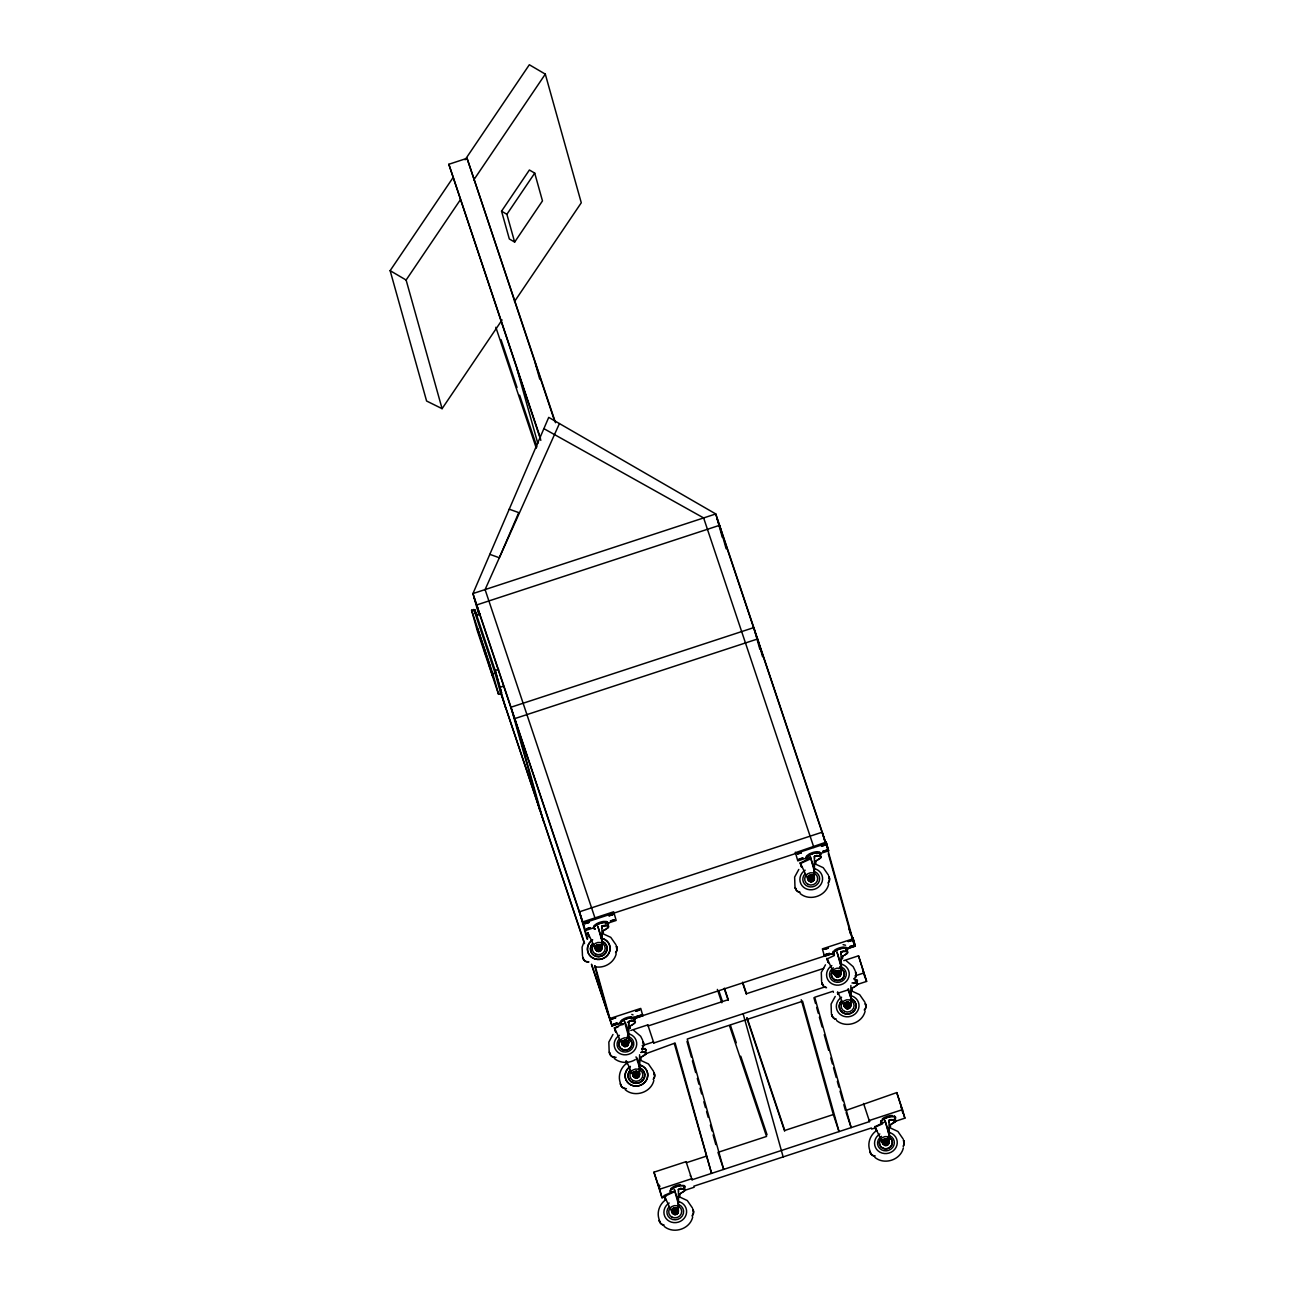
<?xml version="1.0" encoding="UTF-8"?>
<svg xmlns="http://www.w3.org/2000/svg" width="1295" height="1295" viewBox="0 0 1295 1295"><rect width="100%" height="100%" fill="white"/><g stroke="black" fill="none" stroke-linecap="round" stroke-linejoin="round"><path stroke-width="1.5" d="M639.584 1060.119L639.422 1074.607A3.108 2.914 -15.6 0 1 633.53 1076.388L626.456 1061.188M678.434 1196.693L678.272 1211.181A3.108 2.914 -15.6 0 1 672.38 1212.978L664.254 1195.803A42.719 2.299 66 0 0 664.95 1198.28L665.759 1200.206M601.965 928.175C601.285 933.355 605.51 958.09 595.263 948.733C594.081 944.023 601.77 943.148 601.786 947.681A3.108 2.914 -15.6 0 1 595.829 949.607M603.324 932.983L603.308 930.571L608.116 927.754A6.831 2.363 -18.5 0 0 607.468 925.423L602.013 925.974L602.013 928.321M629.937 1028.198L629.969 1025.948L632.543 1024.782M629.985 1028.359L629.969 1025.948M639.617 1054.761L639.358 1074.397A3.108 2.914 -15.6 0 1 633.482 1076.194M640.976 1059.569L640.96 1057.157L645.768 1054.34A6.831 2.363 -18.5 0 0 645.12 1052.026L640.636 1052.463M678.467 1191.351L678.208 1210.987A3.108 2.914 -15.6 0 1 672.332 1212.767M679.81 1196.159L679.81 1193.747L684.618 1190.931A6.831 2.363 -18.5 0 0 683.954 1188.6L678.515 1189.15L678.499 1191.497M814.442 858.52L814.183 878.156A3.108 2.914 -15.6 0 1 808.307 879.952M815.801 863.328L815.785 860.916L820.593 858.099A6.831 2.363 -18.5 0 0 819.945 855.768L814.49 856.319L817.226 855.736M841.102 953.881C840.406 959.077 844.648 983.795 834.385 974.439C833.025 966.637 843.174 973.613 840.487 971.978M842.414 958.543L842.446 956.293L847.254 953.46A6.831 2.363 -18.5 0 0 846.606 951.145L841.2 951.857L842.203 951.404M842.462 958.705L842.446 956.293M850.88 985.511L850.621 1005.147A3.108 2.914 -15.6 0 1 844.745 1006.927M852.223 990.319L852.207 987.907L854.781 986.741M889.115 1122.296C888.419 1127.476 892.66 1152.194 882.397 1142.837C881.215 1138.143 888.92 1137.269 888.937 1141.802A3.108 2.914 -15.6 0 1 882.98 1143.712M890.474 1127.103L890.458 1124.691L894.845 1121.923A6.362 2.202 -18.5 0 0 894.246 1119.754L889.163 1120.094L894.602 1119.544A6.831 2.363 -18.5 0 1 895.266 1121.875L890.458 1124.691M598.193 948.523C602.321 946.321 594.858 945.771 598.241 948.442M625.145 1043.819L623.947 1042.847L624.967 1041.536M635.359 1073.102C640.329 1073.895 632.138 1075.708 636.282 1072.924M673.772 1210.663C676.897 1207.458 674.857 1212.881 674.031 1211.408M810.006 878.577C809.569 874.74 809.65 880.406 811.625 878.237M810.168 878.512L811.949 877.8L811.334 876.618M838.415 972.335L836.651 972.415L836.813 974.002M837.428 971.881L838.61 973.16L837.234 973.953M884.647 1142.206C886.33 1137.123 886.395 1145.687 884.647 1140.863M814.49 858.682L814.49 856.319M841.151 954.043L841.151 951.695M889.163 1122.441L889.163 1120.094M628.431 1043.381L628.722 1021.512L629.726 1021.059M888.92 1142.125L889.082 1127.637M622.506 1044.968A3.108 2.914 -15.6 0 0 628.383 1043.171C628.658 1038.153 619.997 1039.739 622.086 1044.677C634.129 1054.081 627.136 1023.438 624.449 1021.528M639.617 1065.267L639.358 1066.821L636.007 1056.833M678.467 1201.857L678.208 1203.411L674.29 1189.328L678.467 1201.809M693.472 1211.408L692.906 1209.4M829.447 878.577L828.881 876.569M597.27 947.017L598.112 948.231M597.642 946.564L598.598 947.956M599.051 948.15L599.245 947.066M599.455 947.131L599.245 947.956M624.093 1042.329L624.481 1043.608M625.695 1042.135L624.886 1043.738M626.213 1043.22L624.805 1042.038M635.618 1074.801L635.295 1073.15M636.881 1074.769L636.897 1073.652M673.821 1210.76L674.145 1209.74M673.95 1210.291L674.096 1211.165M675.763 1211.133L675.44 1209.643L673.869 1209.918M675.941 1210.307L675.537 1211.327M809.942 877.46L810.249 878.431L811.188 876.974M811.269 878.981L811.042 876.764M836.683 973.128L838.173 973.872L837.752 972.286M838.075 974.018C840.325 972.529 835.469 971.655 837.8 972.189M846.59 1004.046C845.489 1007.121 850.329 1004.807 847.497 1003.512M885.748 1140.685L886.33 1141.769M601.123 950.336L601.706 946.613M622.814 1041.536L622.652 1040.953M627.784 1045.696L628.366 1041.989M632.899 1075.319C631.814 1068.78 642.466 1071.289 638.888 1076.631C635.683 1081.455 630.115 1071.434 635.554 1077.974M638.775 1076.922L639.341 1073.215M671.749 1211.91C670.664 1205.354 681.316 1207.863 677.738 1213.205C674.533 1218.045 668.965 1208.025 674.387 1214.564M672.493 1208.769L671.911 1212.476M677.609 1213.496L678.191 1209.789M807.724 879.078C806.639 872.522 817.291 875.048 813.713 880.373C810.508 885.213 804.94 875.193 810.379 881.733M808.468 875.938L807.886 879.645M813.6 880.681L814.166 876.958M834.547 975.022L835.129 971.299M840.261 976.042L840.827 972.335M844.162 1006.069C843.061 999.513 853.729 1002.022 850.135 1007.364C846.946 1012.204 841.361 1002.184 846.8 1008.724M850.022 1007.672L850.605 1003.949M882.559 1143.42L883.141 1139.713M888.257 1144.44L888.839 1140.733M595.425 949.3L595.878 945.884L598.792 944.573L599.909 945.35C595.247 942.857 594.567 950.999 598.565 950.125C604.83 948.458 597.529 942.76 600.864 946.305M627.703 1042.103L627.735 1042.2A2.736 2.574 -15.6 0 1 624.271 1045.308A2.736 2.574 -15.6 0 1 623.235 1040.986L626.165 1040.063C632.786 1055.441 612.098 1035.142 628.156 1042.669L627.719 1041.374L628.237 1042.281M634.016 1071.952C633.368 1073.684 633.87 1071.467 637.14 1071.289L638.095 1072.357C634.55 1068.925 630.843 1076.436 635.991 1076.744C638.856 1078.751 638.127 1069.201 639.131 1073.895L638.694 1072.6L639.228 1073.506M672.866 1208.543C672.218 1210.258 672.72 1208.041 675.99 1207.879L676.945 1208.947C673.4 1205.515 669.693 1213.026 674.824 1213.334C677.706 1215.325 676.977 1205.791 677.981 1210.485L677.544 1209.174L678.078 1210.08M808.938 876.262L811.253 874.918L812.92 876.116C808.97 872.765 805.943 880.341 810.994 880.794C814.069 881.733 812.791 873.202 813.956 877.654L813.519 876.343L814.053 877.265M835.599 971.622L838.626 970.408C845.246 985.786 824.575 965.487 840.617 973.014L840.18 971.719L840.989 972.901M845.279 1002.702C844.615 1004.418 845.133 1002.2 848.403 1002.039L849.358 1003.107C845.797 999.675 842.09 1007.186 847.238 1007.494C850.103 1009.501 849.39 999.95 850.394 1004.645L849.957 1003.334L850.475 1004.256M883.514 1139.487C882.866 1141.186 883.368 1138.985 886.638 1138.823L887.593 1139.891C873.364 1141.154 893.032 1148.503 888.014 1140.426M595.603 947.066L599.909 945.35M597.901 951.388L600.54 949.785L601.107 946.936M635.392 1077.408L638.176 1076.388L638.516 1072.891M674.242 1213.982L677.026 1212.962L677.366 1209.481M810.217 881.15L813.001 880.131L813.341 876.65M840.245 972.642L839.565 971.201L840.164 974.989L837.039 977.094M844.502 1004.402L844.955 1003.803M882.737 1141.186L883.206 1140.587M596.623 949.51L597.74 950.805M624.562 1046.748L627.686 1044.644L627.088 1040.856L627.735 1042.2A2.736 2.574 -15.6 0 0 623.235 1040.986L622.086 1043.22L623.656 1045.162M634.259 1076.113L635.764 1077.181L638.613 1076.355M673.109 1212.687L674.614 1213.755L677.447 1212.929M809.084 879.872L810.589 880.924L813.438 880.098M845.522 1006.846L847.027 1007.915L849.86 1007.089M883.757 1143.631L885.052 1145.508M600.961 949.753L597.4 950.449L595.538 948.895L595.846 946.888M633.19 1075.481L633.514 1072.487L633.061 1075.886M672.04 1212.071L672.639 1209.449M808.015 879.24L808.614 876.618M836.878 976.527L834.676 974.601L835.194 972.189M844.761 1004.224L844.324 1006.636M882.996 1141.008L882.688 1143.016L884.55 1144.57L888.111 1143.873M596.477 949.672L595.732 947.551L596.04 948.846M634.113 1076.258L633.368 1074.154L633.822 1075.611M672.963 1212.848L672.218 1210.728L672.655 1212.201M808.938 880.017L808.193 877.897L808.647 879.37M845.004 1006.264L844.631 1004.985L845.425 1006.782M883.239 1143.048L882.882 1141.769L883.659 1143.566M844.437 1006.344L844.987 1003.981M627.411 1044.256L627.622 1045.13M839.888 974.601L840.099 975.475M849.649 1006.215L849.925 1006.603M887.901 1142.999L888.176 1143.388M600.799 948.798L600.346 949.348M627.444 1044.175L627.686 1044.644M638.678 1075.854L638.5 1075.287M677.528 1212.444L677.334 1211.861M813.503 879.613L813.325 879.03M839.921 974.52L840.164 974.989M638.451 1075.384L637.933 1076.015M677.285 1211.974L676.783 1212.589M813.276 879.143L812.92 879.596M810.719 878.787L809.828 877.298L810.816 876.666M626.958 1044.79L624.773 1045.955L621.924 1044.094M839.5 975.054C838.788 978.081 832.636 972.61 835.178 974.568M849.261 1006.684L846.639 1008.141M887.512 1143.453L884.89 1144.926M583.737 942.663L582.086 947.179L582.475 955.742M597.837 946.402L597.821 948.248M597.545 946.904L597.675 948.069M599.229 947.293L598.484 948.539M616.226 953.784C614.057 962.703 604.474 968.45 595.554 966.831M624.692 1043.738L624.417 1041.714M624.158 1043.462L624.174 1042.119M624.287 1042.572L625.145 1043.916L626.068 1043.317M625.89 1042.669L625.032 1043.381M625.064 1043.608L625.873 1042.216M626.116 1043.479L625.776 1042.006M635.149 1073.345L635.019 1074.445M653.862 1080.386C651.126 1092.543 634.696 1097.836 625.275 1089.759M673.869 1211.019C673.691 1208.413 674.128 1212.751 675.472 1211.392M676.006 1210.874L675.294 1211.812M811.706 877.638L810.832 878.35M692.712 1216.96C689.976 1229.117 673.546 1234.426 664.125 1226.333M828.687 884.129C825.951 896.302 809.521 901.595 800.1 893.501M837.638 974.083L836.958 972.124L836.505 973.565M838.367 973.014L836.829 973.516M846.266 1004.094L847.157 1005.778M848.144 1005.519L848.015 1003.981M848.176 1005.292L848.176 1004.013L846.655 1003.674M865.125 1011.12C862.373 1023.293 845.943 1028.586 836.521 1020.492M884.534 1141.575L884.971 1142.352M884.987 1142.255L886.379 1141.203M903.36 1147.904C900.624 1160.061 884.194 1165.37 874.772 1157.277M622.086 1044.677L622.393 1043.009L622.701 1044.223M559.424 423.562L485.091 589.581L595.376 919.191M615.546 952.812A5.536 5.034 -20.2 0 0 616.388 951.776L616.711 951.145A6.329 6.038 -18.4 0 0 616.598 946.726L616.679 947.017A5.536 5.196 -15.6 0 1 616.582 950.838L616.258 951.42A5.536 5.034 -20.2 0 1 615.87 951.971M643.048 1047.137L643.372 1046.522A6.329 6.038 -18.4 0 0 643.259 1042.086L643.34 1042.394A5.536 5.196 -15.6 0 1 643.243 1046.214L642.935 1046.797M653.198 1079.399A5.536 5.034 -20.2 0 0 654.04 1078.363L654.347 1077.748A6.329 6.038 -18.4 0 0 654.234 1073.312M828.023 883.158A5.536 5.034 -20.2 0 0 828.865 882.122L829.172 881.506A6.329 6.038 -18.4 0 0 829.059 877.071L829.156 877.362A5.536 5.196 -15.6 0 1 829.043 881.183L828.735 881.765A5.536 5.034 -20.2 0 1 828.347 882.316M692.048 1215.989A5.536 5.034 -20.2 0 0 692.89 1214.937L693.197 1214.321A6.329 6.038 -18.4 0 0 693.084 1209.902M855.526 977.482L855.849 976.867A6.329 6.038 -18.4 0 0 855.736 972.432L855.817 972.739A5.536 5.196 -15.6 0 1 855.72 976.559L855.396 977.142M864.445 1010.149A5.536 5.034 -20.2 0 0 865.303 1009.113L865.61 1008.481A6.329 6.038 -18.4 0 0 865.497 1004.062L865.578 1004.353A5.536 5.196 -15.6 0 1 865.481 1008.174L865.173 1008.756A5.536 5.034 -20.2 0 1 864.315 1009.792M903.149 1146.431A5.536 5.034 -20.2 0 0 903.538 1145.881L903.845 1145.266A6.329 6.038 -18.4 0 0 903.732 1140.846L903.813 1141.138A5.536 5.196 -15.6 0 1 903.716 1144.958L903.408 1145.541M653.522 1078.557A5.536 5.034 -20.2 0 0 653.91 1078.007L654.218 1077.424A5.536 5.196 -15.6 0 0 654.331 1073.604L654.056 1072.827M692.372 1215.131A5.536 5.034 -20.2 0 0 692.76 1214.597L693.068 1214.014A5.536 5.196 -15.6 0 0 693.165 1210.194L692.776 1209.012M625.825 1040.452L626.57 1040.727M639.503 1073.782L636.638 1071.92L637.561 1071.952M678.353 1210.372L675.488 1208.51L676.411 1208.526M838.302 970.797L839.047 971.072M840.617 973.014L840.212 972.561A2.736 2.574 -15.6 0 1 836.732 975.653L837.25 976.3M850.766 1004.531L847.901 1002.67L848.711 1002.654M502.055 319.946L442.081 408.67L426.589 401.013L390.135 270.655L452.975 177.706M465.083 159.787L529.331 64.75L545.308 74.123L581.277 202.781L514.503 301.541M442.081 408.67L406.112 280.028L460.356 199.77M473.873 179.778L545.308 74.123M501.553 211.182L529.396 170.001L534.722 173.125L542.476 200.903L514.649 242.084L509.323 238.96L501.553 211.182L506.879 214.306L514.649 242.084M506.879 214.306L534.722 173.125M612.988 1034.462L608.844 1042.086L609.136 1051.103M625.76 1043.365L626.068 1042.232L624.724 1041.73M635.278 1073.782L637.124 1073.749M798.805 869.431L794.644 877.071L794.936 886.088M825.465 964.807L821.305 972.432L821.597 981.448M836.813 972.415L837.347 974.083M674.128 1210.372L674.549 1209.481M835.226 996.422L831.082 1004.062L831.374 1013.078M847.723 1003.69L846.396 1005.422M596.461 945.917L595.991 945.593M816.918 855.267L815.834 856.189A3.966 1.376 -18.5 0 1 814.102 856.999M680.943 1188.098L679.859 1189.004A3.966 1.376 -18.5 0 1 678.111 1189.83M809.99 877.055L811.544 876.828M606.821 928.58L607.695 927.803A6.362 2.202 -18.5 0 0 607.096 925.634L602.013 925.974M633.498 1021.205L634.534 1020.266A7.576 2.622 -18.5 0 0 633.822 1017.692L630.811 1017.643A8.029 2.784 -18.5 0 0 623.316 1020.104L622.733 1020.622A5.099 1.764 -18.5 0 0 622.345 1021.205M632.753 1020.136L633.724 1019.278A7.074 2.46 -18.5 0 0 633.919 1017.222M633.498 1023.94L634.372 1023.163A6.362 2.202 -18.5 0 0 633.757 1021.01L632.64 1020.881M845.975 951.55L847.011 950.627A7.576 2.622 -18.5 0 0 846.282 948.037L843.288 947.989A8.029 2.784 -18.5 0 0 835.793 950.449L833.316 952.294A7.576 2.622 -18.5 0 0 834.029 954.868M854.991 982.112L855.963 981.238A7.074 2.46 -18.5 0 0 856.562 979.732M855.736 985.916L856.61 985.139A6.362 2.202 -18.5 0 0 855.995 982.97L854.878 982.856M670.778 1188.632L673.092 1186.916A7.495 2.59 -18.5 0 1 680.085 1184.634M893.987 1119.948L895.023 1119.026A7.576 2.622 -18.5 0 0 894.295 1116.436L891.3 1116.387A8.029 2.784 -18.5 0 0 883.805 1118.848L881.328 1120.693A7.576 2.622 -18.5 0 0 882.041 1123.283M627.444 1062.823C621.066 1066.853 617.78 1075.077 620.111 1082.329M847.853 1005.632L847.707 1003.819M666.294 1199.413C659.916 1203.444 656.614 1211.651 658.961 1218.919M876.942 1130.357C870.564 1134.388 867.278 1142.595 869.609 1149.863M884.679 1140.636L886.411 1140.798M884.971 1140.523L884.776 1141.316L885.812 1140.587M604.02 925.375L603.357 925.828A3.966 1.376 -18.5 0 1 601.625 926.653M843.142 951.097L842.495 951.55A3.966 1.376 -18.5 0 1 840.763 952.375M891.154 1119.495L890.507 1119.948A3.966 1.376 -18.5 0 1 888.775 1120.774M865.707 1005.729L865.319 1003.56M818.1 859.702L820.172 858.148A6.362 2.202 -18.5 0 0 819.573 855.979L818.44 855.865M623.316 1020.104L620.839 1021.949A7.576 2.622 -18.5 0 0 620.645 1024.151M632.284 1024.717L634.777 1023.115A6.831 2.363 -18.5 0 0 634.129 1020.8L631.232 1020.962M643.275 1055.943L645.347 1054.389A6.362 2.202 -18.5 0 0 644.748 1052.22L643.615 1052.107M834.385 950.32L835.728 949.462A7.495 2.59 -18.5 0 1 842.721 947.163L844.275 947.082M844.761 955.062L846.833 953.508A6.362 2.202 -18.5 0 0 846.234 951.356L843.709 951.307M854.522 986.693L857.015 985.09A6.831 2.363 -18.5 0 0 856.367 982.759L853.47 982.937M682.109 1192.517L684.197 1190.979A6.362 2.202 -18.5 0 0 683.582 1188.81L679.486 1189.053M882.397 1118.718L883.74 1117.86A7.495 2.59 -18.5 0 1 890.733 1115.578L892.287 1115.481M811.69 874.886L814.328 877.541M815.818 861.078L816.789 860.528M630.017 1026.093L630.989 1025.543M640.993 1057.319L641.964 1056.769M842.495 956.438L843.466 955.888M853.227 987.518L852.207 987.907M679.843 1193.893L680.814 1193.342M605.882 929.405L603.308 930.571M597.756 946.337L598.581 946.176M810.427 877.201L811.35 877.136M811.415 878.415L810.362 878.269M624.498 1042.006L625.55 1042.151M635.262 1059.65C628.868 1063.6 620.175 1063.341 614.283 1058.533M636.671 1074.963L635.57 1075.028M847.739 989.995L839.192 992.796M846.962 1003.706L847.27 1003.884M847.917 1005.697L846.606 1005.13M674.452 1210.032L675.375 1209.967M801.734 867.375L800.925 865.465A42.719 2.299 66 0 1 800.245 862.988L809.262 858.634M801.637 867.164L801.168 865.966A42.136 2.266 66 0 1 800.488 863.522L809.569 859.33M615.918 1032.39L615.125 1030.48A42.719 2.299 66 0 1 614.429 1028.003L623.462 1023.649M618.298 1026.773L614.656 1028.392L622.555 1045.178M828.298 962.525L827.829 961.343A42.136 2.266 66 0 1 827.149 958.899L834.417 955.5M664.205 1195.495L673.287 1191.465M665.662 1199.996L665.193 1198.798A42.136 2.266 66 0 1 664.513 1196.353L673.594 1192.161M876.407 1131.15L875.598 1129.224A42.719 2.299 66 0 1 874.918 1126.747L883.935 1122.409M882.413 1123.898L875.145 1127.152L883.028 1143.922M597.642 945.156L597.853 945.075M810.12 875.501L810.33 875.42M635.408 1071.71L635.505 1071.677M846.542 1002.492L846.752 1002.411M674.258 1208.284L674.355 1208.251M884.793 1139.276L885.003 1139.195M616.598 948.474L616.42 946.224M643.275 1043.851L643.081 1041.601M855.736 974.196L855.542 971.946M654.25 1075.077L653.926 1072.422M903.748 1142.595L903.554 1140.345M540.841 440.349L448.831 164.271L467.042 158.298L555.506 422.72M498.559 694.33L477.305 630.794L471.574 610.253L473.808 609.508L495.062 673.044L492.828 673.788L498.559 694.33L500.809 693.586L494.965 672.785L495.872 672.493L474.893 609.799L474.213 610.884L474.893 609.799M474.472 613.134L475.815 612.681L476.851 616.42M476.544 615.028L480.056 613.879M495.095 670.47L498.607 669.321M499.821 687.386L503.334 686.237M500.631 693.003L501.521 692.712L495.872 672.493M608.909 922.833L616.161 920.454L613.668 911.777L582.831 921.894L587.655 938.956M795.438 852.693L826.145 842.122L828.638 850.799L819.573 853.777M826.566 843.385L583.236 923.173L472.95 593.563L548.724 417.378L715.779 513.953L826.048 843.547L854.732 946.143L846.072 948.976M594.405 927.592L585.324 930.555L584.903 929.292M806.866 857.938L797.801 860.9L795.308 852.24M609.913 1018.518L640.75 1008.417L642.822 1015.814L633.757 1018.793M846.234 949.138L855.299 946.159L852.806 937.499L853.227 938.762L822.39 948.863L824.462 956.277L833.527 953.298M633.336 1017.53L638.775 1015.749M611.92 1025.753L620.596 1022.904M633.644 1018.631L833.009 953.266M591.475 964.645L611.985 1025.931L621.066 1022.953M630.811 1030.448L647.808 1024.879L653.813 1042.993L825.562 986.693M843.773 960.647L858.52 955.807L866.614 981.4L857.403 984.427M823.733 968.385L746.519 993.686L742.666 982.193M642.191 1045.648L653.522 1041.925L653.813 1042.993M855.008 975.88L864.234 972.853M644.57 1054.195L675.1 1043.025L711.554 1173.383L674.29 1043.479M665.808 1196.548L662.036 1197.794L653.943 1172.185L686.059 1161.664L692.064 1179.777L869.56 1121.583L869.253 1120.515L902.469 1109.637L896.771 1092.591L845.473 1110.576L843.838 1104.732M705.84 1156.338L686.35 1162.732L686.059 1161.664M801.233 999.74L833.332 1114.542L784.754 1130.47L747.069 1017.805M662.036 1197.794L659.641 1189.231L691.757 1178.709L692.064 1179.777M684.699 1190.348L694.152 1187.256L693.845 1186.188L871.357 1127.994L871.648 1129.062L875.339 1127.864M893.793 1121.81L904.865 1118.184L902.469 1109.637M796.247 889.584L795.34 888.014A6.329 6.038 -12 0 0 797.963 891.737L798.578 892.045A5.536 5.034 -20.2 0 0 799.873 892.384M583.673 959.271L582.879 957.669A6.329 6.038 -12 0 0 585.502 961.392L586.117 961.699A5.536 5.034 -20.2 0 0 588.756 962.072M822.649 984.168L821.71 982.436L822.147 983.779A5.536 5.196 -15.6 0 0 824.526 986.774L825.125 987.065A5.536 5.034 -20.2 0 0 825.741 987.276M822.908 984.961L822.001 983.374M610.172 1053.822L609.233 1052.074M610.447 1054.616L609.54 1053.029M832.572 1016.607L831.471 1014.034M621.309 1085.874L620.208 1083.316L620.645 1084.643A5.536 5.196 -15.6 0 0 623.041 1087.654L623.623 1087.946A5.536 5.034 -20.2 0 0 624.918 1088.286M870.807 1153.392L869.706 1150.818M660.159 1222.448L659.058 1219.906L659.495 1221.234A5.536 5.196 -15.6 0 0 661.875 1224.228L662.473 1224.52A5.536 5.034 -20.2 0 0 663.768 1224.86M885.748 1142.077L884.841 1141.915M675.132 1211.278L674.193 1210.971M631.426 1020.751L628.722 1021.512L628.366 1035.595L624.465 1021.528M851.981 983.018L853.664 982.727M583.3 958.51L582.572 956.73L583.009 958.057A5.536 5.196 -15.6 0 0 585.389 961.068L585.987 961.343M837.476 970.748L837.622 970.732M624.999 1040.387L625.145 1040.371M817.614 851.705L816.06 851.802A7.495 2.59 -18.5 0 0 809.067 854.085L806.753 855.817A7.074 2.46 -18.5 0 0 807.433 858.213M631.798 1016.737L630.244 1016.818A7.495 2.59 -18.5 0 0 623.267 1019.116L620.952 1020.832A7.074 2.46 -18.5 0 0 621.616 1023.244M641.802 1048.869L644.797 1048.918A7.576 2.622 -18.5 0 1 645.525 1051.491M641.592 1049.096L644.392 1049.144A7.074 2.46 -18.5 0 1 645.606 1050.747M795.761 888.856L795.033 887.075L795.47 888.402A5.536 5.196 -15.6 0 0 797.866 891.413L798.448 891.688A5.536 5.034 -20.2 0 0 799.743 892.045M810.751 876.602L811.803 877.638M847.399 1005.778L846.299 1004.531M885.634 1142.562L884.55 1141.316M674.776 1209.433L675.974 1210.323M843.094 944.654L845.538 945.22M854.716 979.522L856.06 979.651A7.576 2.622 -18.5 0 1 856.788 982.241M854.392 979.748L855.639 979.894A7.074 2.46 -18.5 0 1 856.319 982.29M621.568 1024.523L622.911 1024.669M811.512 875.404L812.386 875.695M599.035 945.059L601.851 947.195M847.95 1002.395L848.613 1002.799M636.687 1071.661L637.464 1071.904M886.185 1139.179L889.001 1141.3M675.537 1208.235L676.2 1208.64M631.798 1014.438L633.061 1014.875M815.316 864.024L823.248 867.699L828.395 875.112M810.994 876.618L811.997 877.767M851.738 991.015L859.686 994.689L864.833 1002.103M847.432 1003.609L848.257 1004.256M602.839 933.679L610.771 937.353L615.934 944.767M598.533 946.273L599.342 947.293M889.989 1127.783L897.921 1131.474L903.068 1138.888M640.491 1060.265L648.423 1063.94L653.57 1071.37M885.667 1140.393L886.67 1141.543M885.392 1142.546L884.582 1141.543M679.341 1196.839L687.273 1200.53L692.42 1207.944M675.067 1209.595L675.828 1210.453M509.243 509.194L518.761 512.61L499.336 557.756L489.818 554.341M822.05 983.472A6.329 6.038 -12 0 0 824.624 987.098L825.239 987.405A5.536 5.034 -20.2 0 0 826.534 987.761M835.647 1019.246A5.536 5.034 -20.2 0 1 835.016 1019.035L834.401 1018.728A6.329 6.038 -12 0 1 831.827 1015.102L831.876 1015.296A5.536 5.196 -15.6 0 0 834.288 1018.404L834.886 1018.679A5.536 5.034 -20.2 0 0 836.181 1019.035M874.546 1156.16A5.536 5.034 -20.2 0 1 873.251 1155.82L872.636 1155.496A6.329 6.038 -12 0 1 870.062 1151.87L870.11 1152.081A5.536 5.196 -15.6 0 0 872.539 1155.172L873.121 1155.464A5.536 5.034 -20.2 0 0 873.753 1155.674M616.096 1057.335A5.536 5.034 -20.2 0 1 612.778 1057.06L612.163 1056.752A6.329 6.038 -12 0 1 609.589 1053.126L609.637 1053.337A5.536 5.196 -15.6 0 0 612.049 1056.429L612.648 1056.72A5.536 5.034 -20.2 0 0 614.607 1057.108M620.645 1084.643L620.564 1084.384A6.329 6.038 -12 0 0 623.138 1087.978L623.753 1088.286A5.536 5.034 -20.2 0 0 626.408 1088.658M659.495 1221.234L659.414 1220.958A6.329 6.038 -12 0 0 661.988 1224.552L662.603 1224.876A5.536 5.034 -20.2 0 0 663.898 1225.216M543.884 428.645L703.638 517.935L813.908 847.529M628.528 1042.556L625.873 1039.901M390.135 270.655L406.112 280.028M846.218 960.728L853.13 966.62L855.056 970.489M837.897 972.059L838.512 973.225M836.538 972.917L837.153 974.083M598.759 946.337L599.375 947.503M885.893 1140.458L886.67 1141.429M633.741 1030.383L640.669 1036.275L642.595 1040.144M849.747 1006.021L849.763 1003.641M887.998 1142.805L888.176 1140.846M600.734 946.143L599.812 944.961L601.026 946.726M840.714 972.739L838.512 970.829M813.584 877.282L812.904 875.825L813.292 876.585M849.941 1004.062L849.326 1002.816L849.714 1003.576M638.678 1073.328L638.079 1072.066L638.467 1072.843M677.528 1209.902L676.929 1208.656L677.317 1209.417M828.395 962.735L827.586 960.825A42.719 2.299 66 0 1 826.906 958.349L827.44 959.32M875.452 1127.718L874.87 1126.472M614.963 1028.975L614.397 1027.728M636.606 1073.053L637.172 1074.008M674.177 1211.472L673.902 1210.372M850.006 1004.272L849.973 1004.175A2.736 2.574 -15.6 0 1 846.509 1007.283A2.736 2.574 -15.6 0 1 845.473 1002.961A2.736 2.574 -15.6 0 1 849.973 1004.143L850.394 1004.645M888.257 1141.041L888.224 1140.96A2.736 2.574 -15.6 0 1 884.744 1144.068A2.736 2.574 -15.6 0 1 883.724 1139.729A2.736 2.574 -15.6 0 1 888.224 1140.927L887.577 1139.6L887.965 1140.361M638.759 1073.523L638.726 1073.426A2.736 2.574 -15.6 0 1 635.246 1076.533A2.736 2.574 -15.6 0 1 634.226 1072.211A2.736 2.574 -15.6 0 1 638.726 1073.409L639.131 1073.895M677.609 1210.113L677.576 1210.016A2.736 2.574 -15.6 0 1 674.096 1213.124A2.736 2.574 -15.6 0 1 673.06 1208.785A2.736 2.574 -15.6 0 1 677.576 1209.983L677.981 1210.485M800.18 862.68L808.355 880.147A3.108 2.914 -15.6 0 0 814.247 878.35L814.409 863.878M838.95 970.667L839.516 971.428M626.472 1040.322L627.039 1041.083M888.726 1141.024L888.192 1140.118L888.937 1141.802M601.576 946.92L601.058 945.997L601.786 947.681M624.773 1045.955L623.866 1045.259M588.302 933.598L587.768 932.643A42.719 2.299 66 0 0 588.464 935.119L589.112 936.787M827.165 958.656L835.032 975.523A3.108 2.914 -15.6 0 0 840.908 973.727L841.07 959.239M831.762 969.939L833.446 973.532M837.719 991.938L844.793 1007.138A3.108 2.914 -15.6 0 0 850.669 1005.341L850.847 990.853M629.872 1070.042L631.426 1073.361M838.156 994.366L837.363 992.456M589.257 937.03L588.707 935.621A42.136 2.266 66 0 1 588.027 933.177L595.894 949.802A3.108 2.914 -15.6 0 0 601.77 948.005L601.948 933.533M626.909 1063.616L626.343 1062.208A42.136 2.266 66 0 1 626.132 1061.495M626.764 1063.373L626.1 1061.706A42.719 2.299 66 0 1 625.89 1060.977M838.075 994.155L837.606 992.957M876.31 1130.94L875.841 1129.742A42.136 2.266 66 0 1 875.161 1127.297L875.161 1127.297M615.821 1032.18L615.368 1030.982A42.136 2.266 66 0 1 614.688 1028.554L614.688 1028.554M840.164 972.448L840.212 972.561A2.736 2.574 -15.6 0 0 835.712 971.331A2.736 2.574 -15.6 0 0 836.732 975.653M623.041 1040.727L622.717 1041.844M485.463 653.538L484.686 650.883M485.965 655.157L486.483 656.694L485.22 652.793M831.487 1014.066L831.827 1015.102M869.722 1150.85L870.143 1152.178M609.249 1052.107L609.67 1053.434M484.783 651.207L483.828 648.406L485.091 652.308M828.638 850.799L826.145 842.122M827.246 847.836L716.961 518.227L722.335 537.425M850.378 932.4L853.534 941.87M862.988 970.376L862.567 969.113L865.06 977.79L864.639 976.527M849.018 929.033L850.928 934.78L850.135 931.931M851.56 936.673L854.732 946.143M866.614 981.4L858.52 955.807M828.751 876.181L829.156 877.362M904.865 1118.184L896.771 1092.591M855.412 971.558L855.817 972.739M865.189 1003.172L865.578 1004.353M903.424 1139.956L903.813 1141.138M813.827 876.602L814.264 878.026M848.484 988.846L850.831 997.506L847.82 989.25M850.265 1003.593L850.702 1005.017M834.449 973.953L834.886 975.378M844.227 1005.584L844.664 1006.992M824.041 955.014L824.462 956.277M882.462 1142.352L882.899 1143.776M863.555 1103.469L869.56 1121.583M846.104 1112.47L851.171 1127.621L814.717 997.247L833.106 991.225L833.413 992.294M833.332 1114.542L839.031 1131.603L802.576 1001.229L687.24 1039.043L723.695 1169.417L717.98 1152.356L766.543 1136.443L729.506 1025.689M554.584 420.988L467.042 158.298M742.569 982.921L746.389 994.366M746.81 1018.08L784.624 1131.134M448.831 164.271L540.501 438.26M724.455 988.166L728.308 999.659L648.115 1025.948L647.808 1024.879M724.358 988.878L728.178 1000.339M501.019 339.63L517.045 387.529M519.619 395.185L536.923 446.921M718.968 991.08L722.173 1000.646M730.509 1025.559L736.272 1042.799M740.756 1056.218L767.045 1134.776M495.839 327.263L536.292 448.151M717.365 989.412L721.833 1002.783M642.401 1014.552L642.822 1015.814M616.274 945.836L616.679 947.017M690.591 1176.216L690.284 1175.407M642.951 1041.212L643.34 1042.394M637.221 1058.112L639.617 1065.235M639.002 1072.859L639.439 1074.267M628.026 1041.633L628.463 1043.042M595.328 948.248L595.749 949.656M474.148 597.837L584.433 927.447M632.964 1074.834L633.401 1076.242M677.852 1209.433L678.289 1210.857M621.988 1043.608L622.426 1045.033M499.611 686.997L501.521 692.712M584.514 943.165L500.437 691.87L584.433 943.602M591.556 964.208L610.722 1021.48M471.574 610.253L492.828 673.788M671.814 1211.408L672.251 1212.832M659.333 1185.071L659.883 1186.77M653.943 1172.185L659.641 1189.231M484.816 651.773L486.094 655.513M484.2 649.588L484.945 651.919M484.459 650.673L485.852 654.428L485.366 653.214M489.283 665.695L489.413 665.986M490.692 669.887L490.821 670.179M900.818 1105.898L902.89 1113.312M853.227 938.762L855.299 946.159M825.061 842.219L822.26 832.183L579.432 911.809L587.072 939.102M828.282 853.729L849.73 930.506M762.561 656.678L757.607 638.969L514.779 718.596L543.463 821.176M759.825 649.151L753.803 627.606L510.975 707.216L539.659 809.812M726.139 548.789L719.583 525.317L476.754 604.927L479.555 614.963M716.572 516.802L715.779 513.953L472.95 593.563L478.972 615.109M813.908 997.717L815.542 1003.544M816.627 1007.445L818.262 1013.273M819.363 1017.174L822.082 1026.903M824.251 1034.689L828.606 1050.245M830.775 1058.031L832.41 1063.875M833.494 1067.76L836.214 1077.489M837.315 1081.39L838.933 1087.217M840.034 1091.118L842.754 1100.847M743.12 1013.726L783.151 1156.921M535.385 363.62L539.74 379.176M517.174 369.593L537.846 443.521M686.981 1041.455L691.336 1057.011M692.42 1060.913L695.674 1072.584M697.309 1078.427L698.944 1084.255M700.028 1088.156L701.663 1093.984M703.832 1101.77L705.467 1107.613M706.568 1111.498L708.187 1117.342M710.372 1125.112L712.007 1130.956M713.092 1134.857L715.811 1144.586M595.166 965.827L611.985 1025.931M594.583 965.973L608.116 1014.39M495.159 670.389L505.438 707.523M493.087 676.314L493.379 677.091M477.046 628.269L476.754 627.476M813.519 878.609L813.568 878.398M677.544 1211.44L677.576 1211.23M638.694 1074.85L638.743 1074.64M627.719 1043.64L627.784 1044.239M601.058 948.264L601.09 948.053M840.245 974.585L840.228 973.775M850.151 995.515A11.412 10.7 -15.6 0 1 857.743 1010.731A11.412 10.7 -15.6 0 1 839.986 1014.228A11.412 10.7 -15.6 0 1 841.588 997.199M851.592 998.947A8.45 7.916 -15.6 0 1 854.765 1010.181A8.45 7.916 -15.6 0 1 842.559 1012.577A8.45 7.916 -15.6 0 1 841.475 1000.808M841.507 1000.938A8.45 7.916 -15.6 0 0 842.559 1012.577A8.45 7.916 -15.6 0 0 854.732 1010.068A8.45 7.916 -15.6 0 0 851.56 998.833M875.096 1155.868A5.536 5.034 -20.2 0 1 874.416 1155.804M882.462 1123.04A7.074 2.46 -18.5 0 1 881.782 1120.644L884.096 1118.912A7.495 2.59 -18.5 0 1 891.089 1116.63L893.89 1116.662A7.074 2.46 -18.5 0 1 894.554 1119.074M894.392 1115.966A7.074 2.46 -18.5 0 1 894.813 1116.517M882.105 1121.988A7.074 2.46 -18.5 0 1 880.827 1121.098M888.386 1132.283A11.412 10.7 -15.6 0 1 895.978 1147.499A11.412 10.7 -15.6 0 1 878.22 1150.996A11.412 10.7 -15.6 0 1 879.823 1133.951M889.827 1135.731A8.45 7.916 -15.6 0 1 892.595 1147.548A8.45 7.916 -15.6 0 1 879.726 1148.455A8.45 7.916 -15.6 0 1 881.426 1136.33M887.302 1136.67A6.54 6.135 -15.6 0 1 891.899 1144.909A6.54 6.135 -15.6 0 1 882.364 1148.034A6.54 6.135 -15.6 0 1 881.086 1138.71M644.894 1048.448A7.074 2.46 -18.5 0 1 645.315 1048.982M642.255 1050.763A3.755 1.295 -18.5 0 1 642.093 1051.524M638.904 1064.749A11.412 10.7 -15.6 0 1 646.48 1079.981A11.331 10.635 -15.6 0 1 628.787 1083.478A11.331 10.635 -15.6 0 1 630.39 1066.546M630.341 1066.432A11.412 10.7 -15.6 0 0 628.722 1083.462A11.412 10.7 -15.6 0 0 646.48 1079.981A11.331 10.635 -15.6 0 0 638.904 1064.879M640.297 1068.165A8.418 7.899 -15.6 0 1 643.469 1079.366A8.418 7.899 -15.6 0 1 631.296 1081.762A8.418 7.899 -15.6 0 1 630.244 1070.139A8.45 7.916 -15.6 0 0 631.296 1081.843A8.45 7.916 -15.6 0 0 643.518 1079.431A8.45 7.916 -15.6 0 0 640.329 1068.213M684.375 1188.082A7.576 2.622 -18.5 0 0 683.647 1185.492L680.636 1185.443A8.029 2.784 -18.5 0 0 673.157 1187.903L670.68 1189.749A7.576 2.622 -18.5 0 0 671.393 1192.339M671.814 1192.096A7.074 2.46 -18.5 0 1 671.134 1189.7L673.449 1187.968A7.495 2.59 -18.5 0 1 680.425 1185.686L683.242 1185.734A7.074 2.46 -18.5 0 1 683.906 1188.13M684.148 1185.572A7.074 2.46 -18.5 0 1 683.55 1187.078M677.754 1201.355A11.412 10.7 -15.6 0 1 685.33 1216.572A11.412 10.7 -15.6 0 1 667.572 1220.068A11.412 10.7 -15.6 0 1 669.191 1203.023M679.147 1204.755A8.418 7.899 -15.6 0 1 682.319 1215.94A8.418 7.899 -15.6 0 1 670.146 1218.336A8.418 7.899 -15.6 0 1 669.094 1206.73M854.554 978.178A5.536 5.034 -20.2 0 1 854.036 978.631M854.684 978.534A5.536 5.034 -20.2 0 1 854.166 978.971M834.449 954.642A7.074 2.46 -18.5 0 1 833.77 952.23L836.084 950.514A7.495 2.59 -18.5 0 1 843.077 948.231L845.878 948.264A7.074 2.46 -18.5 0 1 846.558 950.676M845.522 947.212A7.074 2.46 -18.5 0 1 846.202 949.623M834.093 953.589A7.074 2.46 -18.5 0 1 833.413 951.178M840.39 963.885A11.412 10.7 -15.6 0 1 847.966 979.117A11.412 10.7 -15.6 0 1 830.224 982.597A11.412 10.7 -15.6 0 1 831.827 965.568M839.727 966.572A8.45 7.916 -15.6 0 1 845.344 977.838A8.45 7.916 -15.6 0 1 832.199 980.412A8.45 7.916 -15.6 0 1 833.381 967.802M839.306 968.32A6.54 6.135 -15.6 0 1 843.903 976.559A6.54 6.135 -15.6 0 1 834.385 979.684A6.54 6.135 -15.6 0 1 833.09 970.36M642.207 1048.173A5.536 5.034 -20.2 0 1 641.689 1048.626M621.972 1024.296A7.074 2.46 -18.5 0 1 621.309 1021.884L623.607 1020.169A7.495 2.59 -18.5 0 1 630.6 1017.886L633.401 1017.919A7.074 2.46 -18.5 0 1 634.081 1020.331M622.069 1021.027A5.099 1.764 -18.5 0 1 622.506 1019.926M631.312 1019.877A3.755 1.295 -18.5 0 1 631.118 1020.298L630.034 1021.205A3.755 1.295 -18.5 0 1 627.492 1022.241M627.913 1033.653A11.331 10.635 -15.6 0 1 635.457 1048.788A11.331 10.635 -15.6 0 1 617.812 1052.252A11.331 10.635 -15.6 0 1 619.398 1035.32M627.266 1036.291A8.418 7.899 -15.6 0 1 633.174 1046.894A8.418 7.899 -15.6 0 1 620.92 1050.909A8.418 7.899 -15.6 0 1 619.269 1038.914M626.845 1037.975A6.54 6.135 -15.6 0 1 631.442 1046.214A6.54 6.135 -15.6 0 1 621.908 1049.339A6.54 6.135 -15.6 0 1 620.629 1040.014M588.626 961.716A5.536 5.034 -20.2 0 1 586.619 961.554M607.873 924.905A7.576 2.622 -18.5 0 0 607.161 922.315L604.15 922.283A8.029 2.784 -18.5 0 0 596.655 924.727L594.178 926.572A7.576 2.622 -18.5 0 0 594.907 929.162M595.311 928.936A7.074 2.46 -18.5 0 1 594.648 926.524L596.946 924.808A7.495 2.59 -18.5 0 1 603.939 922.509L606.74 922.558A7.074 2.46 -18.5 0 1 607.42 924.954M607.064 923.902A7.074 2.46 -18.5 0 0 606.384 921.49L603.583 921.457A7.495 2.59 -18.5 0 0 596.606 923.74L594.292 925.472A7.074 2.46 -18.5 0 0 593.693 926.977M605.413 922.639A5.099 1.764 -18.5 0 1 605.283 924.128M601.252 938.163A11.412 10.7 -15.6 0 1 608.828 953.379A11.331 10.635 -15.6 0 1 591.151 956.875A11.412 10.7 -15.6 0 1 592.689 939.846A11.331 10.635 -15.6 0 0 591.151 956.875A11.412 10.7 -15.6 0 0 608.828 953.379A11.331 10.635 -15.6 0 0 601.252 938.292M602.661 941.578A8.418 7.899 -15.6 0 1 605.833 952.764A8.45 7.916 -15.6 0 1 593.66 955.241A8.45 7.916 -15.6 0 1 592.608 943.602A8.418 7.899 -15.6 0 0 593.66 955.16A8.418 7.899 -15.6 0 0 605.833 952.764A8.45 7.916 -15.6 0 0 602.677 941.611M820.35 855.25A7.576 2.622 -18.5 0 0 819.622 852.677L816.627 852.628A8.029 2.784 -18.5 0 0 809.132 855.072L806.655 856.918A7.576 2.622 -18.5 0 0 807.368 859.508M807.789 859.281A7.074 2.46 -18.5 0 1 807.109 856.869L809.424 855.153A7.495 2.59 -18.5 0 1 816.417 852.855L819.217 852.903A7.074 2.46 -18.5 0 1 819.881 855.299M818.861 851.851A7.074 2.46 -18.5 0 1 819.541 854.247M809.035 857.322A5.099 1.764 -18.5 0 1 808.549 855.59M813.729 868.508A11.412 10.7 -15.6 0 1 821.305 883.724A11.412 10.7 -15.6 0 1 803.547 887.221A11.412 10.7 -15.6 0 1 805.166 870.191M815.122 871.843A8.45 7.916 -15.6 0 1 818.31 883.077A8.45 7.916 -15.6 0 1 806.089 885.472A8.45 7.916 -15.6 0 1 805.037 873.817M601.948 939.231L601.706 940.235L597.788 926.168L601.948 939.231M814.409 869.576L814.183 870.58L810.265 856.513L814.409 869.576M841.07 964.953L840.844 965.957L836.926 951.874L841.07 964.953M889.082 1133.352L888.856 1134.355L884.938 1120.272L889.082 1133.352M585.097 923.626L588.95 922.493L585.097 923.626M586.538 928.806L590.407 927.689L586.538 928.806M609.022 915.775L612.891 914.642L609.022 915.775M610.479 920.955L614.332 919.838L610.479 920.955M611.758 1018.987L615.627 1017.87L611.758 1018.987M613.215 1024.183L617.067 1023.05L613.215 1024.183M635.683 1011.152L639.552 1010.019L635.683 1011.152M637.14 1016.332L640.993 1015.199L637.14 1016.332M797.574 853.972L801.427 852.838L797.671 853.793M799.015 859.152L802.884 858.035L799.015 859.152M821.499 846.121L825.352 845.004L821.499 846.121M822.956 851.301L826.809 850.184L822.956 851.301M824.235 949.332L828.088 948.215L824.235 949.332M825.676 954.528L829.545 953.395L825.789 954.35M848.16 941.497L852.029 940.364L848.16 941.497M849.617 946.677L853.47 945.544L849.617 946.677M489.639 665.047L477.337 628.285L492.747 676.184L489.639 665.047M844.615 1011.427A6.524 6.119 -15.6 0 0 854.117 1005.422A6.524 6.119 -15.6 0 0 844.146 1000.792A6.524 6.119 -15.6 0 0 844.615 1011.427M846.736 1006.231A1.781 1.667 -15.6 0 0 849.002 1004.192A1.781 1.667 -15.6 0 0 846.072 1003.415A1.781 1.667 -15.6 0 0 846.736 1006.231M882.85 1148.212A6.524 6.119 -15.6 0 0 892.352 1142.206A6.524 6.119 -15.6 0 0 882.381 1137.577A6.524 6.119 -15.6 0 0 882.85 1148.212M884.987 1143.016A1.781 1.667 -15.6 0 0 887.237 1140.976A1.781 1.667 -15.6 0 0 884.307 1140.199A1.781 1.667 -15.6 0 0 884.987 1143.016M633.352 1080.678A6.524 6.119 -15.6 0 0 642.87 1074.672A6.524 6.119 -15.6 0 0 632.883 1070.058A6.524 6.119 -15.6 0 0 633.352 1080.678M635.489 1075.546A1.781 1.667 -15.6 0 0 637.755 1073.506A1.781 1.667 -15.6 0 0 634.825 1072.729A1.781 1.667 -15.6 0 0 635.489 1075.546M672.202 1217.268A6.524 6.119 -15.6 0 0 681.704 1211.262A6.524 6.119 -15.6 0 0 671.733 1206.632A6.524 6.119 -15.6 0 0 672.202 1217.268M674.339 1212.12A1.781 1.667 -15.6 0 0 676.605 1210.08A1.781 1.667 -15.6 0 0 673.675 1209.303A1.781 1.667 -15.6 0 0 674.339 1212.12M834.838 979.797A6.524 6.119 -15.6 0 0 844.356 973.791A6.524 6.119 -15.6 0 0 834.369 969.178A6.524 6.119 -15.6 0 0 834.838 979.797M836.975 974.617A1.781 1.667 -15.6 0 0 839.241 972.577A1.781 1.667 -15.6 0 0 836.295 971.8A1.781 1.667 -15.6 0 0 836.975 974.617A1.781 1.667 -15.6 0 0 839.241 972.626A1.781 1.667 -15.6 0 0 836.311 971.849A1.781 1.667 -15.6 0 0 836.991 974.666M622.377 1049.452A6.524 6.119 -15.6 0 0 631.879 1043.446A6.524 6.119 -15.6 0 0 621.908 1038.833A6.524 6.119 -15.6 0 0 622.377 1049.452M624.498 1044.272A1.781 1.667 -15.6 0 0 626.764 1042.232A1.781 1.667 -15.6 0 0 623.834 1041.455A1.781 1.667 -15.6 0 0 624.498 1044.272M595.716 954.091A6.524 6.119 -15.6 0 0 605.218 948.086A6.524 6.119 -15.6 0 0 595.247 943.456A6.524 6.119 -15.6 0 0 595.716 954.091M597.61 949.947A2.736 2.574 -15.6 0 0 601.074 946.807A2.736 2.574 -15.6 0 0 596.574 945.625A2.736 2.574 -15.6 0 0 597.61 949.947M597.853 948.944A1.781 1.667 -15.6 0 0 600.119 946.904A1.781 1.667 -15.6 0 0 597.173 946.127A1.781 1.667 -15.6 0 0 597.853 948.944M808.177 884.436A6.524 6.119 -15.6 0 0 817.695 878.431A6.524 6.119 -15.6 0 0 807.708 873.801A6.524 6.119 -15.6 0 0 808.177 884.436M810.071 880.292A2.736 2.574 -15.6 0 0 813.551 877.152A2.736 2.574 -15.6 0 0 809.051 875.97A2.736 2.574 -15.6 0 0 810.071 880.292M810.314 879.24A1.781 1.667 -15.6 0 0 812.564 877.201A1.781 1.667 -15.6 0 0 809.634 876.424A1.781 1.667 -15.6 0 0 810.314 879.24"/></g></svg>
